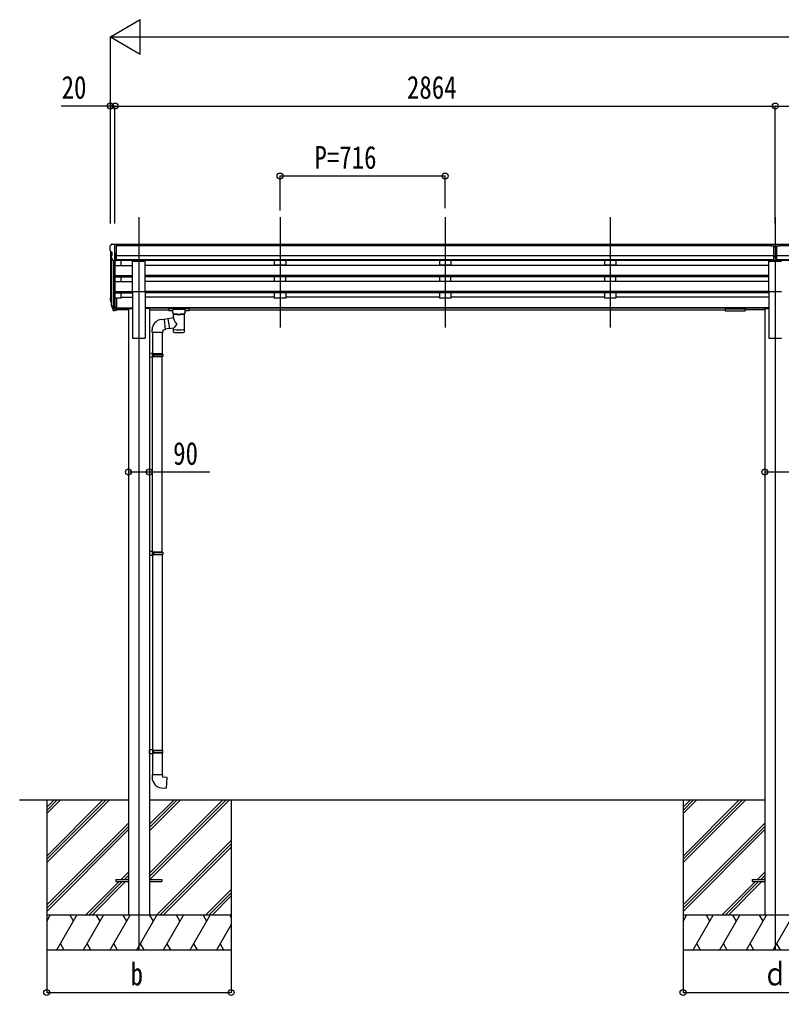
# Model space of a CAD drawing. Units: millimetres, scale not verified. Extents: x -12615 to 12615, y -8910 to 8910.
# Drawn here: x -5383 to -2078, y -4700 to -470 of the extents above; entities that cross this region are included whole.
import ezdxf
from ezdxf.enums import TextEntityAlignment as Align

# ---------------------------------------------------------------- set-up
doc = ezdxf.new("R2010")
doc.units = ezdxf.units.MM
doc.header["$LTSCALE"] = 40
for name, color, linetype in [('0-3_YKK_12', 2, 'Continuous'), ('0-4_YKK_13', 4, 'Continuous'), ('0-5_YKK_A1', 4, 'Continuous'), ('0-6_YKK_D', 6, 'Continuous')]:
    doc.layers.add(name, color=color, linetype=linetype)
doc.styles.add('ＭＳ ゴシック', font='')
doc.styles.get('ＭＳ ゴシック').set_extended_font_data('MS Gothic')

msp = doc.modelspace()

# ---------------------------------------------------------------- linework, layer by layer
at = {"layer": '0-3_YKK_12'}
for p, q in [((-4864.91, -1326.86), (-4864.91, -4501.27)), ((-4252.91, -1326.86), (-4252.91, -1804.38)), ((-3536.91, -1326.86), (-3536.91, -1804.38)), ((-2820.91, -1326.86), (-2820.91, -1804.38)), ((-2104.91, -1326.86), (-2104.91, -4501.27))]:
    msp.add_line(p, q, dxfattribs=at)
at = {"layer": '0-4_YKK_13'}
for p, q in [((-4990.91, -1452.62), (-4990.91, -1453.25)), ((-4988.38, -1474.43), (-4983.06, -1477.5)), ((-4984, -1443.82), (-4988.07, -1449.63)), ((-4980.91, -1443.25), (-4983.25, -1443.39)), ((-4982.91, -1477.76), (-4982.91, -1494.04)), ((-4980.91, -1443.25), (-4962.41, -1443.25)), ((-4968.91, -1516.23), (-4968.91, -1443.25)), ((-4962.41, -1443.25), (-4952.41, -1443.34)), ((-4962.41, -1515.23), (-4962.41, -1443.25)), ((-4952.41, -1444.85), (-4952.41, -1443.34)), ((-2121.41, -1451.28), (-2121.41, -1443.44)), ((-2121.41, -1451.28), (-2111.41, -1451.28)), ((-2104.91, -1452.1), (-2111.41, -1451.7)), ((-2111.41, -1453.28), (-2098.41, -1453.28)), ((-2098.41, -1451.76), (-2104.91, -1452.08)), ((-2098.41, -1514.91), (-2098.41, -1449.64)), ((-4976.54, -1514.42), (-4985.54, -1498.83)), ((-4968.91, -1516.23), (-4974.12, -1515.92)), ((-4962.41, -1515.23), (-4968.91, -1515.23)), ((-4892.41, -1648.7), (-4892.41, -1516.9)), ((-4892.41, -1516.9), (-4837.41, -1516.9)), ((-4837.41, -1648.7), (-4837.41, -1516.9)), ((-2132.41, -1648.7), (-2132.41, -1516.9)), ((-2132.41, -1516.9), (-2077.41, -1516.9)), ((-2111.41, -1494.8), (-2104.91, -1494.97)), ((-2111.41, -1513.85), (-2104.91, -1514.25)), ((-2104.91, -1494.97), (-2098.41, -1494.8)), ((-2104.91, -1514.25), (-2098.41, -1513.85)), ((-4892.41, -1648.7), (-4837.41, -1648.7)), ((-2132.41, -1648.7), (-2077.41, -1648.7)), ((-4987.82, -1691.16), (-4983.94, -1699.11)), ((-4987.22, -1689.79), (-4983.94, -1696.85)), ((-4968.91, -1676.97), (-4968.91, -1731.75)), ((-4962.41, -1676.97), (-4968.91, -1676.97)), ((-4962.41, -1676.97), (-4962.41, -1731.01)), ((-4985.51, -1702.44), (-4985.17, -1706.84)), ((-4985.17, -1706.84), (-4976.36, -1730.39)), ((-4984.55, -1706.28), (-4976.36, -1722.46)), ((-4975.35, -1721.33), (-4983.1, -1705.92)), ((-4968.91, -1722), (-4974.05, -1722)), ((-4968.91, -1723.81), (-4973.76, -1723.81)), ((-4968.91, -1731.75), (-4973.76, -1731.75)), ((-4962.41, -1717.11), (-4968.91, -1717.11)), ((-4962.41, -1721.98), (-4968.91, -1721.98)), ((-4962.41, -1731.01), (-4968.91, -1731.01)), ((-4734.91, -1721.55), (-4734.91, -1732.31)), ((-4649.91, -1720.89), (-4732.91, -1720.89)), ((-4649.91, -1723.07), (-4732.91, -1723.07)), ((-4718.41, -1732.98), (-4732.91, -1732.98)), ((-4718.41, -1739.79), (-4718.41, -1729.51)), ((-4664.41, -1739.79), (-4664.41, -1729.51)), ((-4649.91, -1732.98), (-4664.41, -1732.98)), ((-4647.91, -1721.55), (-4647.91, -1732.31)), ((-4647.91, -1721.75), (-4647.91, -1723.29)), ((-2321.91, -1721.55), (-2321.91, -1732.31)), ((-2321.91, -1721.75), (-2321.91, -1723.29)), ((-2319.91, -1720.89), (-2236.91, -1720.89)), ((-2319.91, -1723.07), (-2236.91, -1723.07)), ((-2319.91, -1732.98), (-2236.91, -1732.98)), ((-2234.91, -1721.55), (-2234.91, -1732.31)), ((-4768.26, -1769.79), (-4755.75, -1768.23)), ((-4739.25, -1767.64), (-4755.58, -1770.18)), ((-4739.54, -1765.77), (-4714.31, -1761.85)), ((-4739.54, -1765.77), (-4732.52, -1811.02)), ((-4714.31, -1761.86), (-4714.31, -1744.27)), ((-4668.51, -1744.29), (-4668.5, -1824.58)), ((-4807.66, -1825.8), (-4807.66, -1814.88)), ((-4732.81, -1809.15), (-4751.91, -1812.11)), ((-4714.31, -1808.2), (-4732.52, -1811.02)), ((-4714.33, -1824.58), (-4714.31, -1807.95)), ((-4761.66, -1825.8), (-4807.66, -1825.8)), ((-4805.71, -1825.8), (-4805.71, -1916.64)), ((-4763.71, -1825.8), (-4763.71, -1919.2)), ((-4803.71, -1916.7), (-4819.71, -1916.22)), ((-4819.71, -1916.22), (-4819.71, -1934.17)), ((-4803.71, -1933.7), (-4819.71, -1934.17)), ((-4803.71, -1918.7), (-4805.71, -1918.7)), ((-4762.71, -1919.2), (-4805.71, -1919.2)), ((-4761.71, -1921.2), (-4805.71, -1921.2)), ((-4761.71, -1929.2), (-4805.71, -1929.2)), ((-4762.71, -1931.2), (-4805.71, -1931.2)), ((-4805.71, -2775.89), (-4805.71, -1933.75)), ((-4803.71, -1918.7), (-4803.71, -1916.7)), ((-4803.71, -1933.7), (-4803.71, -1931.7)), ((-4801.24, -1921.2), (-4800.81, -1919.2)), ((-4763.71, -2778.45), (-4763.71, -1931.2)), ((-4761.71, -1921.2), (-4762.71, -1919.2)), ((-4761.71, -1929.2), (-4762.71, -1931.2)), ((-4761.71, -1921.2), (-4761.71, -1929.2)), ((-4803.71, -2775.95), (-4819.71, -2775.48)), ((-4819.71, -2775.48), (-4819.71, -2793.42)), ((-4803.71, -2777.95), (-4805.71, -2777.95)), ((-4762.71, -2778.45), (-4805.71, -2778.45)), ((-4761.71, -2780.45), (-4805.71, -2780.45)), ((-4761.71, -2788.45), (-4805.71, -2788.45)), ((-4762.71, -2790.45), (-4805.71, -2790.45)), ((-4803.71, -2777.95), (-4803.71, -2775.95)), ((-4803.71, -2792.95), (-4803.71, -2790.95)), ((-4801.24, -2780.45), (-4800.81, -2778.45)), ((-4763.71, -2790.45), (-4763.71, -3637.7)), ((-4761.71, -2780.45), (-4762.71, -2778.45)), ((-4761.71, -2788.45), (-4762.71, -2790.45)), ((-4761.71, -2780.45), (-4761.71, -2788.45)), ((-4803.71, -2792.95), (-4819.71, -2793.42)), ((-4805.71, -2793.01), (-4805.71, -3635.14)), ((-4803.71, -3635.2), (-4819.71, -3634.73)), ((-4819.71, -3652.67), (-4819.71, -3634.73)), ((-4803.71, -3635.2), (-4803.71, -3637.2)), ((-4803.71, -3652.2), (-4819.71, -3652.67)), ((-4762.71, -3637.7), (-4805.71, -3637.7)), ((-4761.71, -3639.7), (-4805.71, -3639.7)), ((-4761.71, -3647.7), (-4805.71, -3647.7)), ((-4762.71, -3649.7), (-4805.71, -3649.7)), ((-4803.71, -3650.2), (-4805.71, -3650.2)), ((-4805.71, -3652.26), (-4805.71, -3743.7)), ((-4803.71, -3650.2), (-4803.71, -3652.2)), ((-4801.24, -3647.7), (-4800.81, -3649.7)), ((-4763.71, -3649.7), (-4763.71, -3743.7)), ((-4761.71, -3639.7), (-4762.71, -3637.7)), ((-4761.71, -3647.7), (-4762.71, -3649.7)), ((-4761.71, -3647.7), (-4761.71, -3639.7)), ((-4761.71, -3743.7), (-4807.71, -3743.7)), ((-4807.71, -3743.7), (-4807.71, -3754.62)), ((-4761.71, -3753.7), (-4761.71, -3743.7)), ((-4964.91, -4196.77), (-4964.91, -4205.77)), ((-4964.91, -4196.77), (-4910.11, -4196.77)), ((-4964.91, -4205.77), (-4910.11, -4205.77)), ((-4819.71, -4196.77), (-4764.91, -4196.77)), ((-4819.71, -4205.77), (-4764.91, -4205.77)), ((-4764.91, -4196.77), (-4764.91, -4205.77)), ((-2204.91, -4196.77), (-2204.91, -4205.77)), ((-2204.91, -4196.77), (-2150.11, -4196.77)), ((-2204.91, -4205.77), (-2150.11, -4205.77))]:
    msp.add_line(p, q, dxfattribs=at)
for points in [[(-2121.41, -1443.44), (-2103.41, -1443.28), (-2088.41, -1443.42)], [(-2098.41, -1514.91), (-2104.91, -1515.31), (-2111.41, -1514.91), (-2111.41, -1449.57)], [(-2098.41, -1451.24), (-2088.41, -1451.15), (-2088.41, -1443.42)], [(-2098.41, -1495.91), (-2101.67, -1495.99), (-2104.91, -1496.07), (-2108.16, -1495.99), (-2111.41, -1495.91)], [(-4732.91, -1720.89), (-4733.27, -1720.89), (-4733.8, -1720.92), (-4734.25, -1720.97), (-4734.55, -1721.05), (-4734.72, -1721.15), (-4734.84, -1721.28), (-4734.91, -1721.46), (-4734.91, -1721.55)], [(-4732.91, -1732.98), (-4733.27, -1732.97), (-4733.8, -1732.95), (-4734.25, -1732.9), (-4734.55, -1732.82), (-4734.72, -1732.72), (-4734.84, -1732.58), (-4734.91, -1732.4), (-4734.91, -1732.31)], [(-4647.91, -1721.55), (-4647.95, -1721.36), (-4648.04, -1721.22), (-4648.13, -1721.13), (-4648.23, -1721.07), (-4648.36, -1721.02), (-4648.65, -1720.96), (-4649.14, -1720.91), (-4649.68, -1720.89), (-4649.91, -1720.89)], [(-4647.91, -1732.31), (-4647.95, -1732.51), (-4648.04, -1732.65), (-4648.13, -1732.74), (-4648.23, -1732.8), (-4648.36, -1732.85), (-4648.65, -1732.91), (-4649.14, -1732.95), (-4649.68, -1732.98), (-4649.91, -1732.98)], [(-2321.91, -1721.55), (-2321.88, -1721.36), (-2321.79, -1721.22), (-2321.7, -1721.13), (-2321.59, -1721.07), (-2321.47, -1721.02), (-2321.18, -1720.96), (-2320.69, -1720.91), (-2320.15, -1720.89), (-2319.91, -1720.89)], [(-2321.91, -1732.31), (-2321.88, -1732.51), (-2321.79, -1732.65), (-2321.7, -1732.74), (-2321.59, -1732.8), (-2321.47, -1732.85), (-2321.18, -1732.91), (-2320.69, -1732.95), (-2320.15, -1732.98), (-2319.91, -1732.98)], [(-2236.91, -1720.89), (-2236.56, -1720.89), (-2236.03, -1720.92), (-2235.58, -1720.97), (-2235.28, -1721.05), (-2235.11, -1721.15), (-2234.99, -1721.28), (-2234.92, -1721.46), (-2234.91, -1721.55)], [(-2236.91, -1732.98), (-2236.56, -1732.97), (-2236.03, -1732.95), (-2235.58, -1732.9), (-2235.28, -1732.82), (-2235.11, -1732.72), (-2234.99, -1732.58), (-2234.92, -1732.4), (-2234.91, -1732.31)], [(-4755.75, -1768.23), (-4751.74, -1814.06), (-4761.66, -1815.8), (-4761.66, -1825.8)], [(-4714.31, -1744.27), (-4714.55, -1744.18), (-4715.9, -1743.45), (-4717.02, -1742.6), (-4717.77, -1741.73), (-4718.23, -1740.83), (-4718.4, -1739.95)], [(-4664.45, -1739.73), (-4664.43, -1740.08), (-4664.68, -1741.04), (-4665.2, -1741.92), (-4666, -1742.76), (-4667.11, -1743.56), (-4668.51, -1744.29)], [(-4803.71, -1931.7), (-4805.71, -1931.7), (-4805.71, -1918.7)], [(-4801.24, -1921.2), (-4801.24, -1929.2), (-4800.81, -1931.2)], [(-4803.71, -2790.95), (-4805.71, -2790.95), (-4805.71, -2777.95)], [(-4801.24, -2780.45), (-4801.24, -2788.45), (-4800.81, -2790.45)], [(-4803.71, -3637.2), (-4805.71, -3637.2), (-4805.71, -3650.2)], [(-4801.24, -3647.7), (-4801.24, -3639.7), (-4800.81, -3637.7)], [(-4766.64, -3799.45), (-4745.8, -3801.27), (-4741.79, -3755.44), (-4761.71, -3753.7)]]:
    msp.add_lwpolyline(points, dxfattribs=at)
for centre, radius, start, end in [((-4987.91, -1452.62), 3, 93, 180), ((-4788.91, -1453.25), 202, 180, 184.94904), ((-4984.01, -1470.06), 6.18, 185.7035, 224.99897), ((-4983.19, -1444.39), 1, 93.5, 145), ((-4983.21, -1477.76), 0.3, 0, 60), ((-4982.94, -1497.33), 3, 94.7167, 210), ((-4983.21, -1494.04), 0.3, 274.7167, 0), ((-4973.94, -1512.92), 3, 210, 266.5), ((-4959.73, -1682.05), 29.53, 186.50806, 197.98144), ((-4958.33, -1680.29), 30.41, 187.1552, 198.19734), ((-4761.75, -1815.24), 45.91, 98.14944, 179.55845), ((-4762.71, -3754.62), 45, 180, 265)]:
    msp.add_arc(centre, radius, start, end, dxfattribs=at)
for centre, major_axis, ratio, start_param, end_param in [((-2080.34, -1453.59), (24.57, -1.51), 0.121868, 3.1422238, 3.1491027), ((-4900.26, -1682.48), (-89.06, 1.43), 0.57596, 6.1962358, 6.3678173), ((-4901.05, -1675.8), (87.93, 4.42), 0.541684, 3.0659337, 3.2228513), ((-4984.2, -1702.44), (1.3, 0), 0.90356, 1.3700892, 3.347195), ((-4898.28, -1686.25), (-89.07, 0), 0.90356, 0.2056023, 0.2515348), ((-4899, -1682.38), (-88.05, 0), 0.90356, 0.2662965, 0.3003836), ((-4973.76, -1721.1), (-3, 0), 0.90356, 0.5235988, 1.5707963), ((-4973.76, -1729.04), (3, 0), 0.90356, 3.6651914, 4.712389), ((-4974.05, -1720.65), (-1.5, 0), 0.90356, 0.5235988, 1.5707963), ((-4732.91, -1723.29), (-2, 0), 0.109601, 4.712389, 6.2831853), ((-4691.41, -1729.51), (-27, 0), 0.122176, 3.1415927, 6.2831853), ((-4649.91, -1723.29), (-2, 0), 0.109601, 3.1415927, 4.712389), ((-2319.91, -1723.29), (2, 0), 0.109601, 1.5707963, 3.1415927), ((-2236.91, -1723.29), (2, 0), 0.109601, 0, 1.5707963), ((-4702.41, -1739.79), (-16, 0), 0.361356, 0, 0.0194874), ((-4691.41, -1788.4), (22.81, -26.62), 0.234429, 3.1563334, 4.5976381), ((-4691.4, -1744.74), (-22.92, 0.42), 0.07247, 0.0008089, 1.5716053), ((-4691.4, -1746.36), (-22.92, 0.42), 0.07247, 0.0008089, 1.5716053), ((-4691.43, -1744.74), (22.91, 0.42), 0.072511, 4.711586, 6.2823824), ((-4691.43, -1746.36), (22.91, 0.42), 0.072511, 4.711586, 6.2823824), ((-4693.97, -1785.75), (-20.32, -22.25), 0.045535, 4.9756507, 6.2441899), ((-4691.41, -1812.14), (-22.91, 0), 0.122865, 6.2831853, 9.424778), ((-4691.41, -1824.58), (-22.92, 0), 0.101955, 6.2829723, 9.4248207)]:
    msp.add_ellipse(centre, major_axis=major_axis, ratio=ratio, start_param=start_param, end_param=end_param, dxfattribs=at)
at = {"layer": '0-5_YKK_A1'}
for p, q in [((-4988.91, -1473.83), (-4988.91, -1676.61)), ((-2121.41, -1444.85), (-4962.41, -1444.85)), ((-2121.41, -1450.07), (-4962.41, -1450.07)), ((-2098.41, -1450.07), (-2098.41, -1450.07)), ((752.59, -1444.85), (-2088.41, -1444.85)), ((752.59, -1450.07), (-2088.41, -1450.07)), ((-4983.94, -1501.6), (-4983.94, -1703.32)), ((-4974.92, -1515.76), (-4974.92, -1721.75)), ((-4968.91, -1484.35), (-4968.91, -1676.97)), ((-2111.41, -1493.6), (-4962.41, -1493.6)), ((-2111.41, -1511.45), (-4962.41, -1511.45)), ((-2111.41, -1514.7), (-4962.41, -1514.7)), ((-4943.91, -1514.7), (-4943.91, -1536.77)), ((-4277.91, -1514.8), (-4277.91, -1535.18)), ((-4227.91, -1514.8), (-4227.91, -1535.18)), ((-3561.91, -1514.8), (-3561.91, -1535.18)), ((-3511.91, -1514.8), (-3511.91, -1535.18)), ((-2845.91, -1514.8), (-2845.91, -1535.18)), ((-2795.91, -1514.8), (-2795.91, -1535.18)), ((752.59, -1493.6), (-2098.41, -1493.6)), ((752.59, -1511.45), (-2098.41, -1511.45)), ((752.59, -1514.7), (-2098.41, -1514.7)), ((-4968.91, -1535.28), (-4892.41, -1535.28)), ((-2132.41, -1535.28), (-4837.41, -1535.28)), ((-4227.91, -1535.18), (-4277.91, -1535.18)), ((-3511.91, -1535.18), (-3561.91, -1535.18)), ((-2795.91, -1535.18), (-2845.91, -1535.18)), ((-4968.91, -1578.64), (-4892.41, -1578.64)), ((-4968.91, -1580.14), (-4892.41, -1580.14)), ((-4968.91, -1584.46), (-4892.41, -1584.46)), ((-4968.91, -1605.38), (-4892.41, -1605.38)), ((-4943.91, -1584.46), (-4943.91, -1605.38)), ((-2132.41, -1578.64), (-4837.41, -1578.64)), ((-2132.41, -1580.14), (-4837.41, -1580.14)), ((-2132.41, -1584.46), (-4837.41, -1584.46)), ((-2132.41, -1605.29), (-4837.41, -1605.29)), ((-4277.91, -1584.46), (-4277.91, -1605.29)), ((-4227.91, -1605.29), (-4277.91, -1605.29)), ((-4227.91, -1605.29), (-4227.91, -1584.46)), ((-3561.91, -1584.46), (-3561.91, -1605.29)), ((-3511.91, -1605.29), (-3561.91, -1605.29)), ((-3511.91, -1605.29), (-3511.91, -1584.46)), ((-2845.91, -1584.46), (-2845.91, -1605.29)), ((-2795.91, -1605.29), (-2845.91, -1605.29)), ((-2795.91, -1605.29), (-2795.91, -1584.46)), ((-4968.91, -1648.75), (-4892.41, -1648.75)), ((-4892.41, -1648.7), (-4892.41, -1851.27)), ((-4837.41, -1648.7), (-4837.41, -1851.27)), ((-2132.41, -1648.75), (-4837.41, -1648.75)), ((-2132.41, -1648.7), (-2132.41, -1851.27)), ((-4968.91, -1650.24), (-4892.41, -1650.24)), ((-4968.91, -1654.56), (-4892.41, -1654.56)), ((-4943.91, -1677.61), (-4962.41, -1677.61)), ((-4943.91, -1654.56), (-4943.91, -1677.61)), ((-4943.91, -1672.66), (-4892.41, -1672.66)), ((-2132.41, -1650.24), (-4837.41, -1650.24)), ((-2132.41, -1654.56), (-4837.41, -1654.56)), ((-4277.91, -1672.66), (-4837.41, -1672.66)), ((-4277.91, -1654.56), (-4277.91, -1677.61)), ((-4227.91, -1677.61), (-4277.91, -1677.61)), ((-4227.91, -1654.56), (-4227.91, -1677.61)), ((-3561.91, -1672.66), (-4227.91, -1672.66)), ((-3561.91, -1654.56), (-3561.91, -1677.61)), ((-3511.91, -1677.61), (-3561.91, -1677.61)), ((-3511.91, -1654.56), (-3511.91, -1677.61)), ((-2845.91, -1672.66), (-3511.91, -1672.66)), ((-2845.91, -1654.56), (-2845.91, -1677.61)), ((-2795.91, -1677.61), (-2845.91, -1677.61)), ((-2795.91, -1654.56), (-2795.91, -1677.61)), ((-2132.41, -1672.66), (-2795.91, -1672.66)), ((-4962.41, -1719.68), (-4892.41, -1719.68)), ((-4962.41, -1721.07), (-4892.41, -1721.07)), ((-4910.11, -1728.76), (-4962.41, -1728.76)), ((-4910.11, -1722.27), (-4910.11, -4351.27)), ((-4910.11, -1722.27), (-4892.41, -1722.27)), ((-2132.41, -1719.68), (-4837.41, -1719.68)), ((-2132.41, -1721.07), (-4837.41, -1721.07)), ((-4819.71, -1722.27), (-4837.41, -1722.27)), ((-4819.71, -1722.27), (-4819.71, -4351.27)), ((-4819.71, -1728.76), (-4734.91, -1728.76)), ((-4647.91, -1728.76), (-2321.91, -1728.76)), ((-2150.11, -1728.76), (-2234.91, -1728.76)), ((-2150.11, -1722.27), (-2150.11, -4351.27)), ((-2150.11, -1722.27), (-2132.41, -1722.27)), ((-4892.41, -1851.27), (-4837.41, -1851.27)), ((-2132.41, -1851.27), (-2077.41, -1851.27)), ((-5382.95, -3851.27), (-4910.11, -3851.27)), ((-5265.11, -3851.27), (-5265.11, -4501.27)), ((-5265.11, -4095.44), (-5020.94, -3851.27)), ((-5265.11, -4109.59), (-5006.79, -3851.27)), ((-5265.11, -4123.73), (-4992.65, -3851.27)), ((-5265.11, -3911.6), (-5204.78, -3851.27)), ((-5265.11, -3897.46), (-5218.93, -3851.27)), ((-5265.11, -3883.31), (-5233.07, -3851.27)), ((-4819.91, -4170.74), (-4500.44, -3851.27)), ((-4819.91, -4184.89), (-4486.29, -3851.27)), ((-4819.91, -3986.9), (-4684.28, -3851.27)), ((-4819.91, -3972.76), (-4698.43, -3851.27)), ((-4819.91, -3958.61), (-4712.57, -3851.27)), ((-4819.71, -3851.27), (-2150.11, -3851.27)), ((-4817.65, -4196.77), (-4472.15, -3851.27)), ((-4465.11, -3851.27), (-4465.11, -4501.27)), ((-2505.11, -3851.27), (-2505.11, -4501.27)), ((-2505.11, -4095.44), (-2260.94, -3851.27)), ((-2505.11, -4109.59), (-2246.79, -3851.27)), ((-2505.11, -4123.73), (-2232.65, -3851.27)), ((-2505.11, -3911.6), (-2444.78, -3851.27)), ((-2505.11, -3897.46), (-2458.93, -3851.27)), ((-2505.11, -3883.31), (-2473.07, -3851.27)), ((-5265.11, -4307.58), (-4910.31, -3952.78)), ((-5265.11, -4321.72), (-4910.31, -3966.92)), ((-2505.11, -4307.58), (-2150.31, -3952.78)), ((-2505.11, -4321.72), (-2150.31, -3966.92)), ((-5265.11, -4335.86), (-4910.31, -3981.06)), ((-2505.11, -4335.86), (-2150.31, -3981.06)), ((-4788.31, -4351.27), (-4465.11, -4028.08)), ((-4774.16, -4351.27), (-4465.11, -4042.22)), ((-4760.02, -4351.27), (-4465.11, -4056.36)), ((-4942.17, -4196.77), (-4910.31, -4164.91)), ((-4928.03, -4196.77), (-4910.31, -4179.05)), ((-2182.17, -4196.77), (-2150.31, -4164.91)), ((-2168.03, -4196.77), (-2150.31, -4179.05)), ((-5096.67, -4351.27), (-4951.17, -4205.77)), ((-5082.53, -4351.27), (-4937.03, -4205.77)), ((-5068.39, -4351.27), (-4922.89, -4205.77)), ((-4913.89, -4196.77), (-4910.11, -4192.99)), ((-2336.67, -4351.27), (-2191.17, -4205.77)), ((-2322.53, -4351.27), (-2177.03, -4205.77)), ((-2308.39, -4351.27), (-2162.89, -4205.77)), ((-2153.89, -4196.77), (-2150.31, -4193.19)), ((-4576.17, -4351.27), (-4465.11, -4240.21)), ((-4562.03, -4351.27), (-4465.11, -4254.35)), ((-4547.89, -4351.27), (-4465.11, -4268.49)), ((-4465.11, -4351.27), (-5265.11, -4351.27)), ((-5265.11, -4378.77), (-5249.24, -4351.27)), ((-5220.37, -4501.27), (-5133.77, -4351.27)), ((-5148.77, -4377.25), (-5163.77, -4351.27)), ((-5104.9, -4501.27), (-5018.3, -4351.27)), ((-5033.3, -4377.25), (-5048.3, -4351.27)), ((-4989.43, -4501.27), (-4902.83, -4351.27)), ((-4917.83, -4377.25), (-4932.83, -4351.27)), ((-4873.96, -4501.27), (-4787.36, -4351.27)), ((-4802.36, -4377.25), (-4817.36, -4351.27)), ((-4758.49, -4501.27), (-4671.88, -4351.27)), ((-4686.89, -4377.25), (-4701.89, -4351.27)), ((-4643.02, -4501.27), (-4556.41, -4351.27)), ((-4586.42, -4351.27), (-4571.41, -4377.25)), ((-4470.95, -4351.27), (-4465.11, -4361.37)), ((-1705.11, -4351.27), (-2505.11, -4351.27)), ((-2505.11, -4378.77), (-2489.24, -4351.27)), ((-2460.37, -4501.27), (-2373.77, -4351.27)), ((-2388.77, -4377.25), (-2403.77, -4351.27)), ((-2344.9, -4501.27), (-2258.3, -4351.27)), ((-2273.3, -4377.25), (-2288.3, -4351.27)), ((-2229.43, -4501.27), (-2142.83, -4351.27)), ((-2157.83, -4377.25), (-2172.83, -4351.27)), ((-2113.96, -4501.27), (-2027.36, -4351.27)), ((-4527.55, -4501.27), (-4465.11, -4393.13)), ((-5205.37, -4475.29), (-5190.37, -4501.27)), ((-5089.9, -4475.29), (-5074.9, -4501.27)), ((-4974.43, -4475.29), (-4959.43, -4501.27)), ((-4858.96, -4475.29), (-4843.96, -4501.27)), ((-4743.49, -4475.29), (-4728.49, -4501.27)), ((-4628.02, -4475.29), (-4613.02, -4501.27)), ((-4512.55, -4475.29), (-4497.55, -4501.27)), ((-2445.37, -4475.29), (-2430.37, -4501.27)), ((-2329.9, -4475.29), (-2314.9, -4501.27)), ((-2214.43, -4475.29), (-2199.43, -4501.27)), ((-2098.96, -4475.29), (-2083.96, -4501.27)), ((-5265.11, -4501.27), (-4465.11, -4501.27)), ((-2505.11, -4501.27), (-1705.11, -4501.27))]:
    msp.add_line(p, q, dxfattribs=at)
at = {"layer": '0-6_YKK_D'}
for p, q in [((-4988.91, -544.85), (-4859.01, -469.85)), ((-4859.01, -619.85), (-4859.01, -469.85)), ((-4988.91, -1352.43), (-4988.91, -543.85)), ((-4988.91, -544.85), (-4859.01, -619.85)), ((-4988.91, -544.85), (-4729.11, -544.85)), ((-4838.91, -544.85), (3493.09, -544.85)), ((-4988.91, -1353.43), (-4988.91, -843.85)), ((-4968.91, -1354.43), (-4968.91, -843.85)), ((-4968.91, -1354.43), (-4968.91, -843.85)), ((-4968.91, -844.85), (-2104.91, -844.85)), ((-2104.91, -1354.43), (-2104.91, -843.85)), ((-2104.91, -1354.43), (-2104.91, -843.85)), ((-2104.91, -844.85), (759.09, -844.85)), ((-4252.91, -1297.98), (-4252.91, -1146.87)), ((-4252.91, -1147.87), (-3536.91, -1147.87)), ((-3536.91, -1286.84), (-3536.91, -1146.87)), ((-2150.11, -2409.16), (-2150.11, -2431.82)), ((-5265.11, -4501.27), (-5265.11, -4687.98)), ((-4465.11, -4502.27), (-4465.11, -4687.98)), ((-2505.11, -4501.27), (-2505.11, -4687.98)), ((-5265.11, -4686.98), (-4465.11, -4686.98)), ((-2505.11, -4686.98), (-1705.11, -4686.98))]:
    msp.add_line(p, q, dxfattribs=at)
for points in [[(-4968.91, -844.85), (-4988.91, -844.85), (-5202.31, -844.85)], [(-4910.11, -2430.82), (-4819.71, -2430.82), (-4556.71, -2430.82)], [(-2150.11, -2430.82), (-2059.71, -2430.82), (-1796.71, -2430.82)]]:
    msp.add_lwpolyline(points, dxfattribs=at)
for centre in [(-4988.91, -844.85), (-4968.91, -844.85), (-4968.91, -844.85), (-2104.91, -844.85), (-2104.91, -844.85), (-4252.91, -1147.87), (-3536.91, -1147.87), (-4910.11, -2430.82), (-4819.71, -2430.82), (-2150.11, -2430.82), (-5265.11, -4686.98), (-4465.11, -4686.98), (-2505.11, -4686.98)]:
    msp.add_circle(centre, 12.75, dxfattribs=at)

# ---------------------------------------------------------------- texts
at = {"layer": '0-6_YKK_D', "style": 'ＭＳ ゴシック', "width": 0.8}
for s, p in [('20', (-5200.31, -842.85)), ('2864', (-3702.51, -842.85)), ('P=716', (-4103.71, -1146.57)), ('90', (-4716.41, -2429.52)), ('b', (-4901.11, -4685.68)), ('ｄ', (-2159.11, -4685.65))]:
    msp.add_text(s, height=98.97, dxfattribs=at).set_placement(p, align=Align.BOTTOM_LEFT)

doc.saveas('drawing.dxf')
